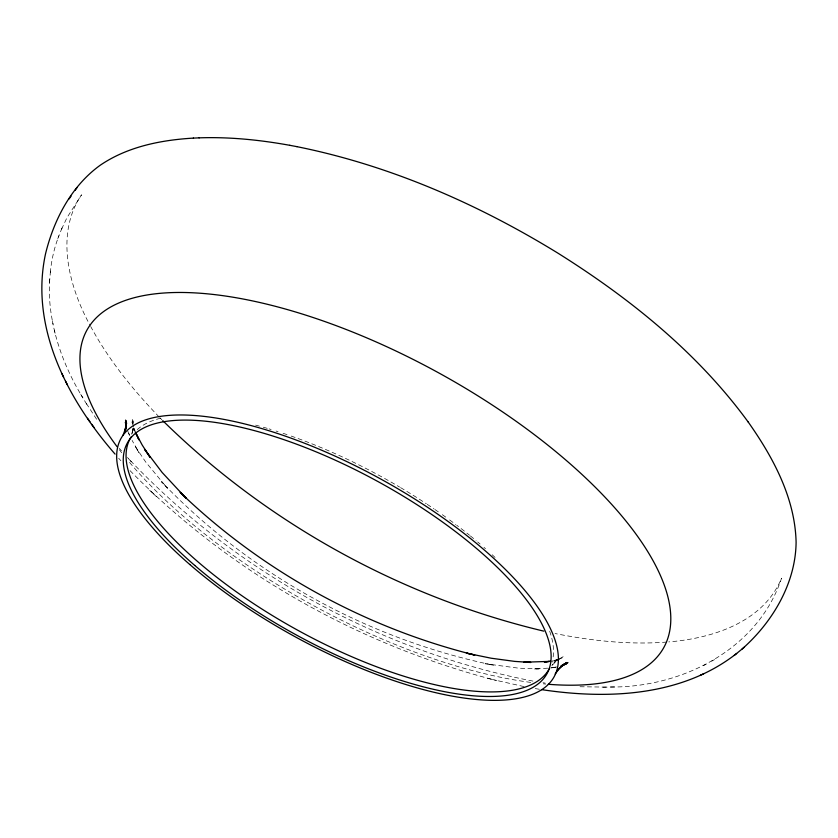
<?xml version="1.0" encoding="UTF-8"?>
<svg xmlns="http://www.w3.org/2000/svg" width="838" height="838" viewBox="0 0 838 838"><rect width="100%" height="100%" fill="white"/><g stroke="black" fill="none" stroke-linecap="round" stroke-linejoin="round"><path stroke-width="0.63" stroke-dasharray="4.19 3.14" d="M133.137 429.873L133.158 428.082M49.746 279.431C48.667 294.4 49.892 309.599 53.098 324.264M50.311 272.727C51.432 260.084 54.334 247.524 58.932 235.708M49.494 282.521L50.573 269.564M132.394 432.649L132.97 428.05M132.467 432.136L133.085 428.899M131.671 434.189L133.19 428.469M61.572 229.172L66.946 217.744L81.548 194.814C55.057 233.729 68.59 286.051 90.2 325.563M57.78 238.589L62.735 226.239M132.069 433.497L132.666 432.041M551.886 665.351L552.829 664.105M552.232 665.152L557.102 660.501M557.019 660.386L554.023 662.324L563.304 656.594L560.098 658.511M610.577 687.024C682.006 687.569 758.139 649.293 781.561 578.157C763.502 621.754 713.505 638.284 668.787 641.898M703.323 665.718L706.109 664.199M711.724 661.14L714.573 659.59M556.673 660.25L554.882 661.056L557.176 660.051M558.328 659.548L562.916 657.526L561.01 658.322M557.05 659.768L552.881 661.056L557.5 659.768M558.736 659.391L554.138 660.459M555.28 667.153L550.535 668.106L556.788 666.975M555.521 667.174L551.205 667.771M547.685 668.179L533.785 668.986L540.625 668.881L518.921 668.211L485.275 663.738L493.917 665.278C368.385 639.425 250.028 574.323 161.409 481.672L167.359 488.187L145.833 462.188L135.421 446.79L138.982 452.593L132.1 440.4M666.66 642.076C629.778 644.935 591.743 640.871 555.081 633.528M580.032 686.741L606.722 687.108M602.889 687.202L614.516 686.919M543.003 682.75L545.182 683.085M539.379 689.265L533.921 688.375M532.926 681.095C379.425 651.116 234.619 571.432 127.428 457.506M523.98 686.573L492.356 679.482M130.026 470.631C228.554 571.327 356.045 643.322 492 679.377M487.548 678.256L496.924 680.634M149.656 490.261L153.092 493.509M153.312 493.718L156.664 496.882M160.079 417.911L161.881 419.744M159.21 417.031C132.823 389.701 108.751 359.921 90.703 326.516M128.465 458.648L131.367 461.874M118.682 458.25L120.892 460.722M119.363 448.372L121.51 450.865M96.59 419.241L84.774 401.046M52.375 320.954C57.476 348.21 68.381 374.198 82.826 397.788M80.773 394.405L86.764 404.345M128.675 433.236L129.754 435.603M127.659 430.868L129.597 435.634L128.738 433.382M134.174 428.511L135.012 430.753M132.718 424.185L132.027 421.881L132.676 424.07M134.059 428.647L134.75 430.942M54.376 330.015L55.088 333.231M132.949 423.724L132.257 419.66L133.399 427.129M133.588 428.375L133.891 430.334L133.514 427.862M133.064 422.645L133.022 420.781L133.053 423.379M137.254 429.611A239.113 87.435 28.8 0 1 160.896 418.152M255.6 425.128A239.113 87.435 28.8 0 1 259.434 426.144M263.289 427.212A239.113 87.435 28.8 0 1 267.186 428.333M269.145 428.909A239.113 87.435 28.8 0 1 271.114 429.506M276.069 431.036A239.113 87.435 28.8 0 1 278.059 431.664M283.076 433.298A239.113 87.435 28.8 0 1 287.12 434.66M291.184 436.064A239.113 87.435 28.8 0 1 399.548 487.014M400.554 487.611A239.113 87.435 28.8 0 1 426.291 503.722M427.254 504.361A239.113 87.435 28.8 0 1 433.927 508.855M434.87 509.494A239.113 87.435 28.8 0 1 440.484 513.39M442.338 514.689A239.113 87.435 28.8 0 1 447.827 518.628M449.629 519.948A239.113 87.435 28.8 0 1 455.862 524.578M456.741 525.237A239.113 87.435 28.8 0 1 458.491 526.568M461.099 528.569A239.113 87.435 28.8 0 1 469.563 535.252M470.39 535.922A239.113 87.435 28.8 0 1 476.099 540.625M477.691 541.966A239.113 87.435 28.8 0 1 480.069 543.988M483.955 547.35A239.113 87.435 28.8 0 1 485.474 548.691M492.178 554.746A239.113 87.435 28.8 0 1 495.049 557.427M549.676 631.203A239.113 87.435 28.8 0 1 553.059 657.495M552.431 660.69A239.113 87.435 28.8 0 1 552.022 662.23M545.789 684.059A329.229 132.132 28.8 0 1 543.265 683.829M530.726 682.404A329.229 132.132 28.8 0 1 127.805 460.324M121.709 452.771A329.229 132.132 28.8 0 1 119.363 449.744"/><path stroke-width="1.26" d="M126.088 424.751L126.171 421.053L125.616 429.737L126.559 422.865L124.726 431.58M742.049 649.052C772.385 622.372 795.671 583.478 796.1 542.249C795.073 498.002 773.16 457.412 748.229 422.059M125.124 429.967L126.129 426.846L123.018 435.331M193.473 138.102C161.043 140.009 127.533 146.629 100.256 165.212C71.366 185.942 53.789 219.881 45.535 253.809C29.571 327.543 67.941 399.998 115.068 454.102M69.135 198.899L71.041 196.176M75.148 190.278L77.065 187.534M555.154 673.993L561.638 665.54M559.595 668.085L566.708 662.491L562.078 665.54M557.291 670.473L563.649 664.272L561.051 666.545M541.558 689.611C607.665 699.646 681.964 696.441 736.654 653.462M734.224 655.452L744.521 647.02M560.842 666.241L567.934 662.533L562.476 665.152M700.484 675.156L703.585 673.836M561.869 665.529L566.279 664L562.026 665.393M549.34 661.35L544.365 662.062L550.817 661.255M549.466 661.402L523.886 662.209L530.716 662.449L514.762 661.402L491.173 658.218L466.42 653.127L474.758 655.065C364.844 627.693 261.781 570.95 180.139 492.388L186.277 498.432L162.122 472.443L144.492 449.158L150.086 457.328L142.167 444.968L135.672 432.869M199.067 137.851C229.497 136.793 259.937 139.904 289.843 145.32M193.358 138.113L199.182 137.851M296.882 146.65C389.565 165.296 477.492 203.739 557.815 253.086C629.935 298.318 697.845 352.945 748.282 422.143M289.759 145.299L296.966 146.66M543.799 631.14C401.098 597.18 267.469 523.53 162.782 420.666M87.519 418.267L89.917 421.671M91.782 424.3L94.118 427.6M61.918 373.654L63.583 377.058M65.657 381.311L67.27 384.621M135.107 431.664L138.993 439.887L135.924 433.016M125.92 424.531L125.375 422.362L126.171 425.756M126.046 424.101L125.585 420.1L126.077 426.133M117.079 446.727A329.229 132.132 28.8 0 1 221.84 295.521A329.229 132.132 28.8 0 1 621.534 515.684A329.229 132.132 28.8 0 1 548.303 684.269M549.707 668.012A239.113 87.435 28.8 0 1 296.547 629.579A239.113 87.435 28.8 0 1 131.147 436.849M189.786 564.498A247.189 89.739 28.8 0 0 553.593 677.691A247.189 89.739 28.8 0 0 269.197 430.805A247.189 89.739 28.8 0 0 189.786 564.498M194.741 565.43A239.427 86.88 28.8 0 0 546.659 674.244A239.427 86.88 28.8 0 0 270.161 435.184A239.427 86.88 28.8 0 0 194.741 565.43"/></g></svg>
